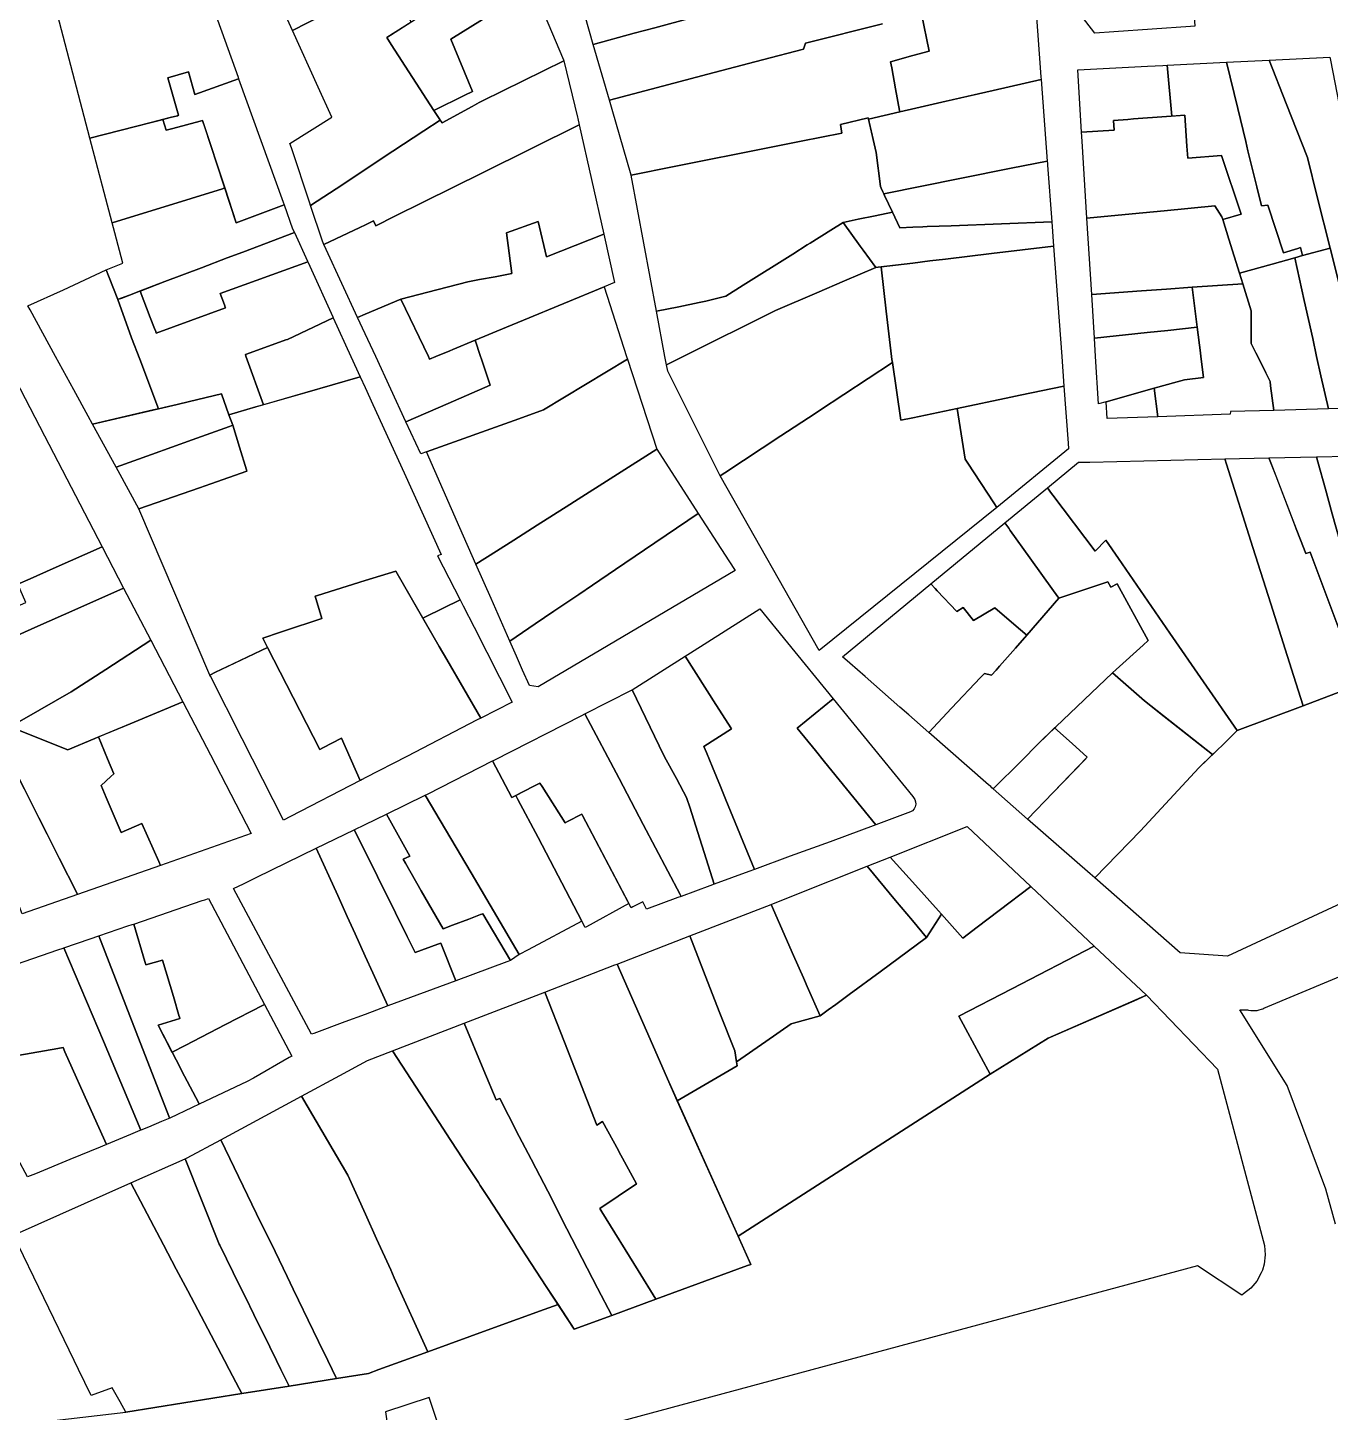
# Model space of a CAD drawing. Header units: metres. Extents: x 3 to 1027712, y 40 to 4430649.
# Drawn here: x 510350.6 to 510495.7, y 4411289 to 4411443.2 of the extents above; entities that cross this region are included whole.
import ezdxf

# ---------------------------------------------------------------- set-up
doc = ezdxf.new("R2010")
doc.units = ezdxf.units.M
doc.header["$MEASUREMENT"] = 0
doc.layers.add('A.ES.SDGC.CP.07003.cadastralparcel — CadastralParcel', color=1, linetype='Continuous')

msp = doc.modelspace()

# ---------------------------------------------------------------- linework, layer by layer
at = {"layer": 'A.ES.SDGC.CP.07003.cadastralparcel — CadastralParcel', "color": 7, "linetype": 'Continuous', "flags": 128}
for points in [[(510479.9, 4411451.56), (510480.25, 4411447.27), (510480.52, 4411443.88), (510480.57, 4411443.31), (510480.09, 4411443.28), (510471.53, 4411442.69), (510469.42, 4411442.54), (510467.06, 4411445.62), (510465.54, 4411469.03), (510466.04, 4411469.02), (510474.91, 4411468.68), (510475.46, 4411468.66), (510475.77, 4411461.74), (510475.79, 4411461.36), (510474.9, 4411461.24), (510474.97, 4411457.44), (510476.12, 4411457.44), (510476.38, 4411457.44), (510478.12, 4411457.45), (510478.52, 4411451.6), (510478.53, 4411451.47), (510479.9, 4411451.56)], [(510358.35, 4411452.82), (510358.21, 4411453.3), (510362.53, 4411454.55), (510362.67, 4411454.07), (510367.57, 4411455.5), (510373.99, 4411437.65), (510374.05, 4411437.48), (510369.19, 4411435.72), (510368.45, 4411438.25), (510366.16, 4411437.58), (510367.36, 4411433.42), (510367.24, 4411433.35), (510366.42, 4411433.14), (510364.3, 4411432.6), (510362.57, 4411432.16), (510357.49, 4411430.86), (510352.2, 4411451.04), (510358.35, 4411452.82)], [(510377.02, 4411453.02), (510381.8, 4411454.44), (510382.83, 4411452.58), (510383.74, 4411450.94), (510384.18, 4411450.16), (510384.39, 4411449.77), (510385.48, 4411447.81), (510382.73, 4411446.09), (510383.47, 4411444.58), (510380.07, 4411442.84), (510375.65, 4411452.61), (510377.02, 4411453.02)], [(510417.22, 4411448.64), (510424.19, 4411450.81), (510423.43, 4411453.07), (510427.07, 4411454.08), (510427.53, 4411452.41), (510428.02, 4411452.59), (510430.47, 4411453.46), (510431.62, 4411453.87), (510432.58, 4411446.42), (510432.21, 4411446.32), (510430.46, 4411445.85), (510429.24, 4411445.52), (510429.02, 4411445.46), (510425.8, 4411444.59), (510424.63, 4411444.28), (510420.41, 4411443.14), (510418.12, 4411442.53), (510413.56, 4411441.3), (510412.16, 4411446.16), (510411.88, 4411446.68), (510411.64, 4411447.1), (510416.64, 4411448.48), (510417.22, 4411448.64)], [(510391.06, 4411441.29), (510390.55, 4411442.08), (510393.75, 4411444.09), (510398.09, 4411446.79), (510398.68, 4411447.14), (510399.24, 4411447.45), (510398.93, 4411447.76), (510397.83, 4411448.87), (510400.66, 4411450.57), (510403.81, 4411452.45), (510406.86, 4411447.6), (510400.15, 4411443.41), (510397.7, 4411441.88), (510400.1, 4411436.05), (510399.24, 4411435.63), (510395.78, 4411433.93), (510391.06, 4411441.29)], [(510396.4, 4411433.05), (510396.52, 4411432.87), (510394.68, 4411431.66), (510391.23, 4411429.39), (510389.15, 4411428.02), (510385.65, 4411425.71), (510382.07, 4411423.35), (510381.98, 4411423.62), (510379.93, 4411429.79), (510379.77, 4411430.27), (510384.43, 4411433.2), (510382.93, 4411436.53), (510380.07, 4411442.84), (510383.47, 4411444.58), (510388.4, 4411447.32), (510390.59, 4411448.54), (510390.72, 4411448.31), (510393.26, 4411443.78), (510390.55, 4411442.08), (510391.06, 4411441.29), (510395.78, 4411433.93), (510396.4, 4411433.05)], [(510406.86, 4411447.6), (510410.23, 4411439.59), (510410.26, 4411439.46), (510401.23, 4411435.02), (510400.86, 4411434.84), (510400.05, 4411434.39), (510396.74, 4411432.56), (510396.4, 4411433.05), (510395.78, 4411433.93), (510399.24, 4411435.63), (510400.1, 4411436.05), (510397.7, 4411441.88), (510400.15, 4411443.41), (510406.86, 4411447.6)], [(510383.56, 4411419.01), (510383.39, 4411419.37), (510382.07, 4411423.35), (510385.65, 4411425.71), (510389.15, 4411428.02), (510391.23, 4411429.39), (510394.68, 4411431.66), (510396.52, 4411432.87), (510396.74, 4411432.56), (510400.05, 4411434.39), (510400.86, 4411434.84), (510401.23, 4411435.02), (510410.26, 4411439.46), (510411.8, 4411433.19), (510411.83, 4411433.05), (510411.99, 4411432.34), (510401.31, 4411427.05), (510394.59, 4411423.72), (510391.45, 4411422.17), (510389.33, 4411421.11), (510389.07, 4411421.64), (510388.2, 4411421.21), (510387.57, 4411420.91), (510383.56, 4411419.01)], [(510477.99, 4411433.3), (510477.47, 4411438.98), (510484.08, 4411439.31), (510485.34, 4411434.15), (510486.24, 4411430.47), (510486.49, 4411429.44), (510487.47, 4411425.45), (510487.99, 4411423.31), (510488.7, 4411423.39), (510490.44, 4411418.07), (510492.05, 4411418.58), (510492.34, 4411418.67), (510492.57, 4411417.77), (510491.7, 4411417.53), (510489.18, 4411416.83), (510485.54, 4411415.83), (510484.35, 4411419.61), (510483.67, 4411421.79), (510485.74, 4411422.4), (510483.55, 4411428.91), (510479.79, 4411428.63), (510479.69, 4411429.96), (510479.44, 4411433.41), (510477.99, 4411433.3)], [(510484.08, 4411439.31), (510488.86, 4411439.55), (510490.76, 4411434.7), (510493.11, 4411428.71), (510494.21, 4411424.33), (510495.64, 4411418.62), (510492.57, 4411417.77), (510492.34, 4411418.67), (510492.05, 4411418.58), (510490.44, 4411418.07), (510488.7, 4411423.39), (510487.99, 4411423.31), (510487.47, 4411425.45), (510486.49, 4411429.44), (510486.24, 4411430.47), (510485.34, 4411434.15), (510484.08, 4411439.31)], [(510488.86, 4411439.55), (510495.61, 4411439.89), (510495.68, 4411439.54), (510497.56, 4411429.79), (510497.86, 4411428.22), (510498.28, 4411426.07), (510498.65, 4411424.17), (510499.39, 4411420.32), (510501.92, 4411421.46), (510502.81, 4411417.39), (510503.47, 4411414.37), (510503.89, 4411412.43), (510505.17, 4411406.55), (510505.63, 4411404.42), (510506.38, 4411400.99), (510500.85, 4411400.84), (510499.24, 4411405.86), (510499.02, 4411406.55), (510497.38, 4411411.67), (510495.64, 4411418.62), (510494.21, 4411424.33), (510493.11, 4411428.71), (510490.76, 4411434.7), (510488.86, 4411439.55)], [(510374.05, 4411437.48), (510379, 4411423.74), (510379.11, 4411423.43), (510373.78, 4411421.41), (510370.24, 4411432.18), (510370.11, 4411432.59), (510370.02, 4411432.84), (510369.75, 4411432.76), (510366.72, 4411431.93), (510365.98, 4411431.73), (510365.59, 4411432.92), (510366.42, 4411433.14), (510367.24, 4411433.35), (510367.36, 4411433.42), (510366.16, 4411437.58), (510368.45, 4411438.25), (510369.19, 4411435.72), (510374.05, 4411437.48)], [(510477.01, 4411438.96), (510477.47, 4411438.98), (510477.99, 4411433.3), (510477.43, 4411433.26), (510473.74, 4411432.99), (510473.1, 4411432.94), (510471.52, 4411432.82), (510471.6, 4411431.74), (510467.96, 4411431.51), (510467.52, 4411438.48), (510475.28, 4411438.87), (510477.01, 4411438.96)], [(510463.45, 4411437.39), (510464.13, 4411428.3), (510460.1, 4411427.5), (510454.39, 4411426.36), (510445.91, 4411424.67), (510445.62, 4411425.3), (510445.54, 4411425.46), (510445.06, 4411429.25), (510444.22, 4411432.98), (510447.7, 4411433.78), (510449.49, 4411434.19), (510452.88, 4411434.96), (510458.12, 4411436.17), (510463.45, 4411437.39)], [(510444.19, 4411433.11), (510445.06, 4411429.25), (510445.54, 4411425.46), (510445.62, 4411425.3), (510446, 4411424.48), (510446.88, 4411422.63), (510444.95, 4411422.22), (510443.08, 4411421.83), (510441.38, 4411421.47), (510440.02, 4411420.62), (510437.7, 4411419.16), (510437.39, 4411418.96), (510435.78, 4411417.95), (510430.27, 4411414.48), (510428.31, 4411413.25), (510426.08, 4411412.72), (510425.35, 4411412.54), (510423.09, 4411412.08), (510420.6, 4411411.58), (510417.77, 4411426.75), (510422.58, 4411427.71), (510427.2, 4411428.63), (510428.75, 4411428.94), (510436.72, 4411430.53), (510441.23, 4411431.43), (510441.09, 4411432.37), (510444.19, 4411433.11)], [(510471.6, 4411431.74), (510471.52, 4411432.82), (510473.1, 4411432.94), (510473.74, 4411432.99), (510477.43, 4411433.26), (510479.44, 4411433.41), (510479.69, 4411429.96), (510479.79, 4411428.63), (510483.55, 4411428.91), (510485.74, 4411422.4), (510483.67, 4411421.79), (510483.58, 4411422.08), (510482.78, 4411423.32), (510477.15, 4411422.78), (510473.58, 4411422.44), (510468.55, 4411421.96), (510468.02, 4411430.52), (510467.96, 4411431.51), (510471.6, 4411431.74)], [(510365.21, 4411432.83), (510365.59, 4411432.92), (510365.98, 4411431.73), (510366.72, 4411431.93), (510369.75, 4411432.76), (510370.02, 4411432.84), (510370.11, 4411432.59), (510372.5, 4411425.31), (510372.24, 4411425.23), (510368.75, 4411424.15), (510359.97, 4411421.42), (510357.49, 4411430.86), (510362.57, 4411432.16), (510364.3, 4411432.6), (510365.21, 4411432.83)], [(510388.2, 4411421.21), (510389.07, 4411421.64), (510389.33, 4411421.11), (510391.45, 4411422.17), (510394.59, 4411423.72), (510401.31, 4411427.05), (510411.99, 4411432.34), (510414.73, 4411420.15), (510408.36, 4411417.63), (510407.42, 4411421.56), (510403.88, 4411420.31), (510404.5, 4411415.79), (510402.61, 4411415.43), (510400.89, 4411415.11), (510399.58, 4411414.86), (510395.12, 4411413.7), (510392.13, 4411412.93), (510388.15, 4411411.24), (510387.31, 4411410.89), (510383.81, 4411418.46), (510383.56, 4411419.01), (510387.57, 4411420.91), (510388.2, 4411421.21)], [(510445.91, 4411424.67), (510454.39, 4411426.36), (510460.1, 4411427.5), (510464.13, 4411428.3), (510464.15, 4411428.03), (510464.16, 4411427.84), (510464.63, 4411421.54), (510453.42, 4411421.1), (510450.75, 4411421), (510450.27, 4411420.98), (510449.14, 4411420.94), (510447.71, 4411420.88), (510446.88, 4411422.63), (510446, 4411424.48), (510445.91, 4411424.67)], [(510372.24, 4411425.23), (510372.5, 4411425.31), (510373.78, 4411421.41), (510379.11, 4411423.43), (510380.07, 4411420.77), (510380.27, 4411420.34), (510374.53, 4411418.17), (510372.78, 4411417.51), (510369.93, 4411416.43), (510365.84, 4411414.88), (510362.82, 4411413.73), (510362.21, 4411413.5), (510360.66, 4411412.91), (510360.61, 4411412.89), (510359.62, 4411415.34), (510359.54, 4411415.52), (510359.28, 4411416.18), (510361.16, 4411416.93), (510360.26, 4411420.33), (510359.97, 4411421.42), (510368.75, 4411424.15), (510372.24, 4411425.23)], [(510446.88, 4411422.63), (510447.71, 4411420.88), (510449.14, 4411420.94), (510450.27, 4411420.98), (510450.75, 4411421), (510453.42, 4411421.1), (510464.63, 4411421.54), (510464.83, 4411418.83), (510457.92, 4411418), (510452.78, 4411417.39), (510451.05, 4411417.18), (510449.14, 4411416.95), (510445.31, 4411416.49), (510445.03, 4411416.46), (510443.61, 4411418.4), (510443.3, 4411418.83), (510441.38, 4411421.47), (510443.08, 4411421.83), (510444.95, 4411422.22), (510446.88, 4411422.63)], [(510473.58, 4411422.44), (510477.15, 4411422.78), (510482.78, 4411423.32), (510483.58, 4411422.08), (510483.67, 4411421.79), (510484.35, 4411419.61), (510485.54, 4411415.83), (510485.91, 4411414.65), (510480.27, 4411414.25), (510477.42, 4411414.04), (510474.64, 4411413.85), (510469.08, 4411413.45), (510468.55, 4411421.96), (510473.58, 4411422.44)], [(510414.73, 4411420.15), (510415.93, 4411414.79), (510414.76, 4411414.3), (510405.78, 4411410.59), (510405.16, 4411410.33), (510403.89, 4411409.81), (510400.4, 4411408.36), (510397.9, 4411407.32), (510397.57, 4411407.18), (510396.03, 4411406.55), (510395.33, 4411406.26), (510395.19, 4411406.55), (510392.13, 4411412.93), (510395.12, 4411413.7), (510399.58, 4411414.86), (510400.89, 4411415.11), (510402.61, 4411415.43), (510404.5, 4411415.79), (510403.88, 4411420.31), (510407.42, 4411421.56), (510408.36, 4411417.63), (510414.73, 4411420.15)], [(510440.02, 4411420.62), (510441.38, 4411421.47), (510443.3, 4411418.83), (510443.61, 4411418.4), (510445.03, 4411416.46), (510443.3, 4411415.72), (510441.55, 4411414.97), (510438.45, 4411413.64), (510433.84, 4411411.67), (510423.57, 4411406.55), (510423.42, 4411406.48), (510421.71, 4411405.62), (510421.54, 4411406.55), (510420.6, 4411411.58), (510423.09, 4411412.08), (510425.35, 4411412.54), (510426.08, 4411412.72), (510428.31, 4411413.25), (510430.27, 4411414.48), (510435.78, 4411417.95), (510437.39, 4411418.96), (510437.7, 4411419.16), (510440.02, 4411420.62)], [(510381.72, 4411417.16), (510381.75, 4411417.09), (510372.01, 4411413.57), (510372.18, 4411413.09), (510372.46, 4411412.29), (510372.57, 4411412.03), (510372.6, 4411411.97), (510364.87, 4411409.13), (510364.81, 4411409.31), (510364.67, 4411409.66), (510364.21, 4411410.87), (510363.09, 4411413.83), (510365.84, 4411414.88), (510369.93, 4411416.43), (510372.78, 4411417.51), (510374.53, 4411418.17), (510380.27, 4411420.34), (510381.72, 4411417.16)], [(510446.2, 4411411.6), (510445.61, 4411416.52), (510449.14, 4411416.95), (510451.05, 4411417.18), (510452.78, 4411417.39), (510457.92, 4411418), (510464.83, 4411418.83), (510465.74, 4411406.55), (510465.99, 4411403.24), (510461.12, 4411402.22), (510460.08, 4411402), (510454.1, 4411400.75), (510449.14, 4411399.71), (510447.83, 4411399.44), (510446.88, 4411405.89), (510446.83, 4411406.2), (510446.78, 4411406.55), (510446.2, 4411411.6)], [(510492.57, 4411417.77), (510495.64, 4411418.62), (510497.38, 4411411.67), (510499.02, 4411406.55), (510499.24, 4411405.86), (510500.85, 4411400.84), (510495.44, 4411400.7), (510494.62, 4411404.37), (510494.14, 4411406.55), (510493.7, 4411408.54), (510492.75, 4411412.79), (510491.7, 4411417.53), (510492.57, 4411417.77)], [(510365.12, 4411400.72), (510364.57, 4411400.59), (510357.79, 4411399.01), (510357.3, 4411399.9), (510355.69, 4411402.84), (510353.66, 4411406.55), (510350.84, 4411411.72), (510350.56, 4411412.2), (510354.53, 4411413.97), (510359.28, 4411416.18), (510359.54, 4411415.52), (510359.62, 4411415.34), (510360.61, 4411412.89), (510362.13, 4411408.63), (510363.03, 4411406.23), (510365.12, 4411400.72)], [(510381.75, 4411417.09), (510381.97, 4411416.61), (510384.54, 4411410.97), (510384.59, 4411410.86), (510379.48, 4411408.44), (510379.32, 4411408.38), (510376.97, 4411407.53), (510374.81, 4411406.76), (510374.87, 4411406.58), (510376.81, 4411401.17), (510375.96, 4411400.93), (510372.97, 4411400.06), (510372.15, 4411402.37), (510368.58, 4411401.53), (510367.21, 4411401.21), (510365.74, 4411400.87), (510365.47, 4411400.8), (510365.12, 4411400.72), (510363.03, 4411406.23), (510362.13, 4411408.63), (510360.61, 4411412.89), (510360.66, 4411412.91), (510361.04, 4411413.05), (510362.21, 4411413.5), (510362.82, 4411413.73), (510363.09, 4411413.83), (510364.21, 4411410.87), (510364.67, 4411409.66), (510364.81, 4411409.31), (510364.87, 4411409.13), (510372.6, 4411411.97), (510372.57, 4411412.03), (510372.46, 4411412.29), (510372.18, 4411413.09), (510372.01, 4411413.57), (510381.75, 4411417.09)], [(510445.31, 4411416.49), (510445.61, 4411416.52), (510446.2, 4411411.6), (510446.78, 4411406.55), (510446.83, 4411406.2), (510446.88, 4411405.89), (510438.77, 4411400.54), (510438.27, 4411400.21), (510434.44, 4411397.69), (510428.21, 4411393.59), (510427.7, 4411393.25), (510421.85, 4411404.89), (510421.71, 4411405.62), (510423.42, 4411406.48), (510423.57, 4411406.55), (510433.84, 4411411.67), (510438.45, 4411413.64), (510441.55, 4411414.97), (510443.3, 4411415.72), (510445.03, 4411416.46), (510445.31, 4411416.49)], [(510489.18, 4411416.83), (510491.7, 4411417.53), (510492.75, 4411412.79), (510493.7, 4411408.54), (510494.14, 4411406.55), (510494.62, 4411404.37), (510495.44, 4411400.7), (510489.36, 4411400.54), (510489.01, 4411403.26), (510488.95, 4411403.77), (510488.48, 4411404.72), (510487.57, 4411406.55), (510487.38, 4411406.94), (510487, 4411407.7), (510486.86, 4411407.98), (510486.86, 4411411.61), (510485.91, 4411414.65), (510485.54, 4411415.83), (510489.18, 4411416.83)], [(510485.91, 4411414.65), (510486.86, 4411411.61), (510486.86, 4411407.98), (510487, 4411407.7), (510487.38, 4411406.94), (510487.57, 4411406.55), (510488.48, 4411404.72), (510488.95, 4411403.77), (510489.01, 4411403.26), (510489.36, 4411400.54), (510484.53, 4411400.41), (510484.49, 4411400.11), (510476.46, 4411399.84), (510476.05, 4411403.01), (510478.59, 4411403.72), (510479.43, 4411403.96), (510481.53, 4411404.2), (510481.24, 4411406.55), (510481.19, 4411406.95), (510480.83, 4411409.8), (510480.27, 4411414.25), (510485.91, 4411414.65)], [(510414.76, 4411414.3), (510417.27, 4411406.55), (510417.37, 4411406.23), (510408.01, 4411400.59), (510405.28, 4411399.61), (510394.98, 4411395.93), (510394.34, 4411395.7), (510392.68, 4411399.28), (510397.4, 4411401.32), (510402.08, 4411403.34), (510401.11, 4411406.24), (510401.01, 4411406.55), (510400.4, 4411408.36), (510403.89, 4411409.81), (510405.16, 4411410.33), (510405.78, 4411410.59), (510414.76, 4411414.3)], [(510480.27, 4411414.25), (510480.83, 4411409.8), (510477.56, 4411409.45), (510475.24, 4411409.21), (510469.38, 4411408.6), (510469.08, 4411413.45), (510474.64, 4411413.85), (510477.42, 4411414.04), (510480.27, 4411414.25)], [(510387.31, 4411410.89), (510388.15, 4411411.24), (510392.13, 4411412.93), (510395.19, 4411406.55), (510395.33, 4411406.26), (510396.03, 4411406.55), (510397.57, 4411407.18), (510397.9, 4411407.32), (510400.4, 4411408.36), (510401.01, 4411406.55), (510401.11, 4411406.24), (510402.08, 4411403.34), (510397.4, 4411401.32), (510392.68, 4411399.28), (510389.32, 4411406.55), (510388.15, 4411409.08), (510387.31, 4411410.89)], [(510376.97, 4411407.53), (510379.32, 4411408.38), (510379.48, 4411408.44), (510384.59, 4411410.86), (510386.56, 4411406.55), (510387.59, 4411404.29), (510381.43, 4411402.51), (510376.81, 4411401.17), (510374.87, 4411406.58), (510374.81, 4411406.76), (510376.97, 4411407.53)], [(510480.83, 4411409.8), (510481.19, 4411406.95), (510481.24, 4411406.55), (510481.53, 4411404.2), (510479.43, 4411403.96), (510478.59, 4411403.72), (510476.05, 4411403.01), (510470.7, 4411401.5), (510469.84, 4411401.26), (510469.51, 4411406.55), (510469.38, 4411408.6), (510475.24, 4411409.21), (510477.56, 4411409.45), (510480.83, 4411409.8)], [(510417.37, 4411406.23), (510420.62, 4411396.23), (510411.47, 4411390.4), (510410.95, 4411390.07), (510407.31, 4411387.75), (510406.27, 4411387.09), (510404.69, 4411386.08), (510402.77, 4411384.86), (510400.49, 4411383.41), (510398.71, 4411387.45), (510394.98, 4411395.93), (510405.28, 4411399.61), (510408.01, 4411400.59), (510417.37, 4411406.23)], [(510438.27, 4411400.21), (510438.77, 4411400.54), (510446.88, 4411405.89), (510447.83, 4411399.44), (510449.14, 4411399.71), (510454.1, 4411400.75), (510454.99, 4411395.1), (510455.28, 4411394.66), (510458.17, 4411390.24), (510458.52, 4411389.72), (510438.73, 4411373.8), (510427.7, 4411393.25), (510428.21, 4411393.59), (510434.44, 4411397.69), (510438.27, 4411400.21)], [(510373.4, 4411398.88), (510372.97, 4411400.06), (510375.96, 4411400.93), (510381.43, 4411402.51), (510387.59, 4411404.29), (510388.15, 4411403.07), (510389.01, 4411401.19), (510392.48, 4411393.58), (510396.63, 4411384.49), (510396.22, 4411384.36), (510398.72, 4411379.45), (510394.85, 4411377.54), (510394.58, 4411377.4), (510391.55, 4411382.63), (510390.71, 4411382.37), (510388.15, 4411381.58), (510382.84, 4411379.93), (510382.56, 4411379.84), (510383.33, 4411377.37), (510379.06, 4411375.95), (510378.71, 4411375.83), (510376.74, 4411375.18), (510377.27, 4411374.14), (510372.66, 4411371.93), (510371.47, 4411371.37), (510370.86, 4411371.07), (510362.93, 4411389.59), (510369.68, 4411391.92), (510370.94, 4411392.36), (510374.97, 4411393.76), (510374.91, 4411393.92), (510374.15, 4411396.44), (510373.4, 4411398.88)], [(510368.58, 4411401.53), (510372.15, 4411402.37), (510372.97, 4411400.06), (510373.4, 4411398.88), (510373.03, 4411398.76), (510368.87, 4411397.26), (510364.33, 4411395.62), (510360.41, 4411394.21), (510357.79, 4411399.01), (510367.21, 4411401.21), (510368.58, 4411401.53)], [(510466.46, 4411396.89), (510466.5, 4411396.27), (510458.52, 4411389.72), (510458.17, 4411390.24), (510455.28, 4411394.66), (510454.99, 4411395.1), (510454.1, 4411400.75), (510460.08, 4411402), (510461.12, 4411402.22), (510465.99, 4411403.24), (510466.46, 4411396.89)], [(510476.05, 4411403.01), (510476.46, 4411399.84), (510470.82, 4411399.64), (510470.7, 4411401.5), (510476.05, 4411403.01)], [(510373.03, 4411398.76), (510373.4, 4411398.88), (510374.15, 4411396.44), (510374.91, 4411393.92), (510374.97, 4411393.76), (510370.94, 4411392.36), (510369.68, 4411391.92), (510362.93, 4411389.59), (510360.64, 4411393.8), (510360.41, 4411394.21), (510364.33, 4411395.62), (510368.87, 4411397.26), (510373.03, 4411398.76)], [(510411.47, 4411390.4), (510420.62, 4411396.23), (510425.26, 4411389.06), (510419.26, 4411385), (510416.05, 4411382.83), (510413.46, 4411381.07), (510411.94, 4411380.04), (510409.18, 4411378.18), (510407.08, 4411376.76), (510404.26, 4411374.85), (510402.17, 4411379.6), (510400.49, 4411383.41), (510402.77, 4411384.86), (510404.69, 4411386.08), (510406.27, 4411387.09), (510407.31, 4411387.75), (510410.95, 4411390.07), (510411.47, 4411390.4)], [(510468.89, 4411394.79), (510483.92, 4411395.13), (510484.1, 4411394.56), (510487.04, 4411385.27), (510489.02, 4411379.01), (510491.55, 4411371.02), (510492.62, 4411367.65), (510485.29, 4411364.89), (510477.8, 4411375.74), (510472.06, 4411384.06), (510470.65, 4411386.1), (510469.46, 4411384.88), (510464.76, 4411391.1), (510464.61, 4411391.3), (510464.15, 4411391.92), (510467.6, 4411394.76), (510468.89, 4411394.79)], [(510489.04, 4411394.69), (510491.87, 4411387.34), (510492.34, 4411386.12), (510492.93, 4411384.59), (510493.43, 4411384.76), (510497.75, 4411373.17), (510498.92, 4411370.03), (510498.66, 4411369.93), (510497.79, 4411369.6), (510492.62, 4411367.65), (510491.55, 4411371.02), (510489.02, 4411379.01), (510487.04, 4411385.27), (510484.1, 4411394.56), (510483.92, 4411395.13), (510488.83, 4411395.24), (510489.04, 4411394.69)], [(510494.28, 4411394.82), (510495.13, 4411391.75), (510495.88, 4411389.02), (510496.76, 4411385.85), (510501.29, 4411375.17), (510501.69, 4411374.23), (510502.93, 4411371.29), (510501.7, 4411371.07), (510498.92, 4411370.03), (510497.75, 4411373.17), (510493.43, 4411384.76), (510492.93, 4411384.59), (510492.34, 4411386.12), (510491.87, 4411387.34), (510491.67, 4411387.88), (510489.62, 4411393.2), (510489.04, 4411394.69), (510488.83, 4411395.24), (510494.13, 4411395.36), (510494.28, 4411394.82)], [(510506.94, 4411372), (510502.93, 4411371.29), (510501.69, 4411374.23), (510501.29, 4411375.17), (510496.76, 4411385.85), (510495.88, 4411389.02), (510495.13, 4411391.75), (510494.28, 4411394.82), (510494.13, 4411395.36), (510501.01, 4411395.51), (510501.16, 4411395), (510503.14, 4411386.51), (510505.73, 4411376.45), (510506.94, 4411372)], [(510464.61, 4411391.3), (510464.76, 4411391.1), (510469.46, 4411384.88), (510470.65, 4411386.1), (510472.06, 4411384.06), (510477.8, 4411375.74), (510485.29, 4411364.89), (510483.82, 4411363.46), (510482.89, 4411362.55), (510482.53, 4411362.2), (510474.97, 4411368.18), (510471.38, 4411371.32), (510471.8, 4411371.7), (510474.81, 4411374.41), (510475.38, 4411374.93), (510471.9, 4411381.23), (510471.22, 4411380.87), (510470.86, 4411381.43), (510468.87, 4411380.77), (510465.41, 4411379.61), (510464.81, 4411380.45), (510462.18, 4411384.13), (510460, 4411387.17), (510459.84, 4411387.41), (510459.41, 4411388.01), (510464.15, 4411391.92), (510464.61, 4411391.3)], [(510428.67, 4411383.79), (510429.35, 4411382.71), (510407.41, 4411369.74), (510406.44, 4411369.91), (510405.69, 4411371.62), (510405, 4411373.17), (510404.26, 4411374.85), (510407.08, 4411376.76), (510409.18, 4411378.18), (510411.94, 4411380.04), (510413.46, 4411381.07), (510416.05, 4411382.83), (510419.26, 4411385), (510425.26, 4411389.06), (510428.67, 4411383.79)], [(510459.84, 4411387.41), (510460, 4411387.17), (510462.18, 4411384.13), (510464.81, 4411380.45), (510465.41, 4411379.61), (510461.84, 4411375.49), (510460.93, 4411376.27), (510458.28, 4411378.54), (510455.93, 4411377.15), (510454.75, 4411378.59), (510454.07, 4411378.15), (510451.88, 4411380.46), (510451.64, 4411380.72), (510451.17, 4411381.22), (510459.41, 4411388.01), (510459.84, 4411387.41)], [(510353.41, 4411382.93), (510358.85, 4411385.34), (510361.24, 4411380.75), (510355.8, 4411378.33), (510351.7, 4411376.5), (510347.62, 4411374.69), (510345.81, 4411373.88), (510345.35, 4411373.68), (510344.69, 4411376.66), (510350.36, 4411379.16), (510349.46, 4411381.19), (510350.83, 4411381.79), (510353.41, 4411382.93)], [(510382.56, 4411379.84), (510382.84, 4411379.93), (510388.15, 4411381.58), (510390.71, 4411382.37), (510391.55, 4411382.63), (510396.4, 4411374.26), (510397.26, 4411372.78), (510401.03, 4411366.26), (510400.64, 4411366.06), (510392.78, 4411362), (510388.15, 4411359.61), (510387.82, 4411359.44), (510387.64, 4411359.34), (510387.6, 4411359.33), (510385.5, 4411364.02), (510383.44, 4411362.97), (510383.08, 4411362.78), (510379.39, 4411370), (510377.97, 4411372.77), (510377.27, 4411374.14), (510376.74, 4411375.18), (510378.71, 4411375.83), (510379.06, 4411375.95), (510383.33, 4411377.37), (510382.56, 4411379.84)], [(510347.99, 4411367.14), (510342.9, 4411365.46), (510342.66, 4411366.1), (510340.58, 4411371.56), (510341.21, 4411371.84), (510342.98, 4411372.63), (510345.35, 4411373.68), (510345.81, 4411373.88), (510347.62, 4411374.69), (510351.7, 4411376.5), (510355.8, 4411378.33), (510361.24, 4411380.75), (510364.26, 4411374.95), (510359.26, 4411371.7), (510355.4, 4411369.19), (510355.39, 4411369.18), (510351.91, 4411367.19), (510348.59, 4411365.29), (510347.99, 4411367.14)], [(510442.12, 4411372.39), (510441.32, 4411373.1), (510451.17, 4411381.22), (510451.64, 4411380.72), (510451.88, 4411380.46), (510454.07, 4411378.15), (510454.75, 4411378.59), (510455.93, 4411377.15), (510458.28, 4411378.54), (510460.93, 4411376.27), (510461.84, 4411375.49), (510460.58, 4411374.06), (510458.82, 4411372.07), (510458.43, 4411371.62), (510457.93, 4411371.06), (510457.12, 4411371.23), (510456.71, 4411370.8), (510453.48, 4411367.37), (510450.93, 4411364.67), (510448.7, 4411366.63), (510447.72, 4411367.48), (510443.84, 4411370.89), (510442.12, 4411372.39)], [(510471.38, 4411371.32), (510465.08, 4411365.3), (510463.11, 4411363.42), (510461.27, 4411361.52), (510458.12, 4411358.39), (510457.97, 4411358.51), (510457.83, 4411358.64), (510457.58, 4411358.85), (510450.93, 4411364.67), (510453.48, 4411367.37), (510456.71, 4411370.8), (510457.12, 4411371.23), (510457.93, 4411371.06), (510458.43, 4411371.62), (510458.82, 4411372.07), (510460.58, 4411374.06), (510461.84, 4411375.49), (510465.41, 4411379.61), (510468.87, 4411380.77), (510470.86, 4411381.43), (510471.22, 4411380.87), (510471.9, 4411381.23), (510475.38, 4411374.93), (510474.81, 4411374.41), (510471.8, 4411371.7), (510471.38, 4411371.32)], [(510394.85, 4411377.54), (510398.72, 4411379.45), (510399.07, 4411378.76), (510400.28, 4411376.38), (510404.51, 4411368.06), (510401.03, 4411366.26), (510397.26, 4411372.78), (510396.4, 4411374.26), (510394.58, 4411377.4), (510394.85, 4411377.54)], [(510424.38, 4411373.53), (510432.12, 4411378.44), (510435.2, 4411374.65), (510440.27, 4411368.43), (510436.26, 4411365.16), (510438.3, 4411362.65), (510439.31, 4411361.4), (510445.02, 4411354.39), (510439.93, 4411352.51), (510435.49, 4411350.88), (510431.5, 4411349.42), (510428.33, 4411357.16), (510427.72, 4411358.64), (510426.84, 4411360.79), (510426.17, 4411362.43), (510425.89, 4411363.12), (510428.94, 4411365.06), (510427.2, 4411367.8), (510423.8, 4411373.16), (510424.38, 4411373.53)], [(510364.26, 4411374.95), (510367.82, 4411368.1), (510361.96, 4411365.65), (510358.02, 4411364), (510355.04, 4411362.75), (510348.59, 4411365.29), (510351.91, 4411367.19), (510355.39, 4411369.18), (510355.4, 4411369.19), (510359.26, 4411371.7), (510364.26, 4411374.95)], [(510371.47, 4411371.37), (510377.27, 4411374.14), (510377.97, 4411372.77), (510379.39, 4411370), (510383.08, 4411362.78), (510383.44, 4411362.97), (510385.5, 4411364.02), (510387.6, 4411359.33), (510379.82, 4411355.31), (510379.06, 4411354.92), (510374.44, 4411363.98), (510370.91, 4411370.95), (510370.86, 4411371.07), (510371.47, 4411371.37)], [(510431.5, 4411349.42), (510430.88, 4411349.19), (510427.01, 4411347.76), (510424.3, 4411356.35), (510423.99, 4411357.31), (510423.97, 4411357.36), (510422.82, 4411359.55), (510421.49, 4411361.97), (510420.89, 4411363.19), (510420.38, 4411364.25), (510417.88, 4411369.41), (510423.8, 4411373.16), (510427.2, 4411367.8), (510428.94, 4411365.06), (510425.89, 4411363.12), (510426.17, 4411362.43), (510426.84, 4411360.79), (510427.72, 4411358.64), (510428.33, 4411357.16), (510431.5, 4411349.42)], [(510468.57, 4411361.92), (510466.89, 4411363.43), (510464.95, 4411365.17), (510465.08, 4411365.3), (510471.38, 4411371.32), (510474.97, 4411368.18), (510477.16, 4411366.45), (510482.53, 4411362.2), (510481.02, 4411360.72), (510474.52, 4411353.73), (510469.43, 4411348.47), (510468.91, 4411348.92), (510461.94, 4411355.03), (510464.8, 4411358), (510468.57, 4411361.92)], [(510421.49, 4411361.97), (510422.82, 4411359.55), (510423.97, 4411357.36), (510423.99, 4411357.31), (510424.3, 4411356.35), (510427.01, 4411347.76), (510426.53, 4411347.59), (510423.36, 4411346.42), (510423.25, 4411346.62), (510419.13, 4411354.42), (510416.43, 4411359.53), (510412.63, 4411366.73), (510417.88, 4411369.41), (510420.38, 4411364.25), (510420.89, 4411363.19), (510421.49, 4411361.97)], [(510436.26, 4411365.16), (510440.27, 4411368.43), (510449.14, 4411357.54), (510449.24, 4411357.42), (510449.39, 4411357.19), (510449.47, 4411356.93), (510449.48, 4411356.67), (510449.43, 4411356.4), (510449.3, 4411356.16), (510449.13, 4411355.96), (510448.9, 4411355.82), (510445.02, 4411354.39), (510439.31, 4411361.4), (510438.3, 4411362.65), (510436.26, 4411365.16)], [(510485.29, 4411364.89), (510492.62, 4411367.65), (510497.79, 4411369.6), (510498.61, 4411367.75), (510499.3, 4411366.19), (510499.72, 4411365.24), (510504.34, 4411354.79), (510506.41, 4411350.09), (510484.19, 4411339.77), (510478.93, 4411340.14), (510469.43, 4411348.47), (510474.52, 4411353.73), (510481.02, 4411360.72), (510482.89, 4411362.55), (510483.82, 4411363.46), (510485.29, 4411364.89)], [(510356.03, 4411346.8), (510356.11, 4411346.62), (510349.95, 4411344.46), (510348.22, 4411348.97), (510349.05, 4411349.28), (510347.31, 4411353.83), (510346.15, 4411356.92), (510345.1, 4411359.67), (510343.74, 4411363.25), (510342.9, 4411365.46), (510347.99, 4411367.14), (510348.59, 4411365.29), (510347.07, 4411364.54), (510348.84, 4411361.03), (510350.2, 4411358.35), (510351.8, 4411355.17), (510352.72, 4411353.36), (510354.07, 4411350.68), (510356.03, 4411346.8)], [(510358.73, 4411358.76), (510359.82, 4411359.77), (510360.15, 4411360.07), (510359.45, 4411361.74), (510358.43, 4411364.17), (510361.96, 4411365.65), (510367.82, 4411368.1), (510370.9, 4411362.18), (510375.46, 4411353.42), (510365.33, 4411349.86), (510365.16, 4411350.31), (510363.27, 4411354.54), (510360.97, 4411353.52), (510359.3, 4411357.42), (510358.73, 4411358.76)], [(510412.28, 4411366.56), (510412.63, 4411366.73), (510416.43, 4411359.53), (510419.13, 4411354.42), (510423.25, 4411346.62), (510423.36, 4411346.42), (510422.97, 4411346.28), (510419.47, 4411344.99), (510419.06, 4411345.82), (510418.92, 4411345.74), (510417.98, 4411345.24), (510417.79, 4411345.14), (510412.37, 4411355.44), (510412.3, 4411355.56), (510410.68, 4411354.75), (510410.42, 4411354.62), (510407.86, 4411358.64), (510407.6, 4411359.04), (510406.93, 4411358.69), (510404.65, 4411357.51), (510404.49, 4411357.42), (510402.34, 4411361.5), (510402.5, 4411361.59), (510412.28, 4411366.56)], [(510358.73, 4411358.76), (510359.3, 4411357.42), (510360.97, 4411353.52), (510363.27, 4411354.54), (510365.16, 4411350.31), (510365.33, 4411349.86), (510356.11, 4411346.62), (510356.03, 4411346.8), (510354.07, 4411350.68), (510352.72, 4411353.36), (510351.8, 4411355.17), (510350.2, 4411358.35), (510348.84, 4411361.03), (510347.07, 4411364.54), (510348.59, 4411365.29), (510355.04, 4411362.75), (510358.02, 4411364), (510358.43, 4411364.17), (510359.45, 4411361.74), (510360.15, 4411360.07), (510359.82, 4411359.77), (510358.73, 4411358.76)], [(510468.26, 4411361.6), (510464.8, 4411358), (510461.94, 4411355.03), (510458.12, 4411358.39), (510461.27, 4411361.52), (510463.11, 4411363.42), (510464.95, 4411365.17), (510466.89, 4411363.43), (510468.57, 4411361.92), (510468.26, 4411361.6)], [(510412.29, 4411343.66), (510406.31, 4411340.48), (510405.3, 4411339.94), (510399.94, 4411349.04), (510394.84, 4411357.69), (510395.15, 4411357.85), (510402.34, 4411361.5), (510404.49, 4411357.42), (510404.65, 4411357.51), (510404.94, 4411357.66), (510405.17, 4411357.22), (510407.4, 4411352.98), (510412.29, 4411343.66)], [(510412.8, 4411343.04), (510412.65, 4411342.96), (510412.29, 4411343.66), (510407.4, 4411352.98), (510405.17, 4411357.22), (510404.94, 4411357.66), (510406.93, 4411358.69), (510407.6, 4411359.04), (510407.86, 4411358.64), (510410.42, 4411354.62), (510410.68, 4411354.75), (510412.3, 4411355.56), (510412.37, 4411355.44), (510417.53, 4411345.63), (510412.8, 4411343.04)], [(510404.33, 4411339.28), (510401.24, 4411344.46), (510401.01, 4411344.39), (510399.69, 4411343.89), (510397.89, 4411343.2), (510396.83, 4411342.8), (510394.8, 4411346.33), (510394.4, 4411347.04), (510392.64, 4411350.11), (510392.39, 4411350.55), (510393.11, 4411350.91), (510390.52, 4411355.59), (510394.84, 4411357.69), (510399.94, 4411349.04), (510405.3, 4411339.94), (510404.33, 4411339.28)], [(510401.01, 4411344.39), (510401.24, 4411344.46), (510404.33, 4411339.28), (510403.92, 4411339.13), (510398.26, 4411337.03), (510396.56, 4411341.22), (510396.23, 4411341.1), (510393.72, 4411340.16), (510392.83, 4411341.96), (510391.52, 4411344.6), (510389.52, 4411348.62), (510388.15, 4411351.41), (510386.94, 4411353.84), (510388.15, 4411354.43), (510390.52, 4411355.59), (510393.11, 4411350.91), (510392.39, 4411350.55), (510392.64, 4411350.11), (510394.4, 4411347.04), (510394.8, 4411346.33), (510396.83, 4411342.8), (510397.89, 4411343.2), (510399.69, 4411343.89), (510401.01, 4411344.39)], [(510382.7, 4411351.77), (510386.94, 4411353.84), (510388.15, 4411351.41), (510389.52, 4411348.62), (510391.52, 4411344.6), (510392.83, 4411341.96), (510393.72, 4411340.16), (510396.23, 4411341.1), (510396.56, 4411341.22), (510398.26, 4411337.03), (510390.67, 4411334.21), (510389.17, 4411337.51), (510388.99, 4411337.92), (510388.15, 4411339.76), (510387.03, 4411342.23), (510386.15, 4411344.17), (510385.09, 4411346.51), (510382.7, 4411351.77)], [(510446.63, 4411350.78), (510455.19, 4411354.19), (510462.29, 4411347.52), (510458.78, 4411344.86), (510456.32, 4411342.99), (510454.73, 4411341.78), (510452.33, 4411344.45), (510452.02, 4411344.79), (510449.44, 4411347.65), (510446.63, 4411350.78)], [(510374.6, 4411347.82), (510376.09, 4411348.55), (510382.7, 4411351.77), (510385.09, 4411346.51), (510386.15, 4411344.17), (510387.03, 4411342.23), (510388.15, 4411339.76), (510388.99, 4411337.92), (510389.17, 4411337.51), (510390.67, 4411334.21), (510388.15, 4411333.27), (510385.89, 4411332.43), (510382.43, 4411331.15), (510382.18, 4411331.06), (510373.48, 4411347.28), (510374.6, 4411347.82)], [(510450.68, 4411341.85), (510445.5, 4411338.03), (510442.06, 4411335.49), (510440.56, 4411334.38), (510439.74, 4411333.77), (510438.83, 4411333.1), (510437.39, 4411336.39), (510437.08, 4411337.09), (510436.97, 4411337.35), (510435.87, 4411339.85), (510433.39, 4411345.51), (510435.87, 4411346.5), (510444.08, 4411349.77), (510447.24, 4411345.97), (510449.12, 4411343.72), (510450.68, 4411341.85)], [(510447.24, 4411345.97), (510444.08, 4411349.77), (510446.63, 4411350.78), (510449.44, 4411347.65), (510452.02, 4411344.79), (510452.33, 4411344.45), (510450.68, 4411341.85), (510449.12, 4411343.72), (510447.24, 4411345.97)], [(510429.7, 4411308.58), (510422.9, 4411323.66), (510429.58, 4411327.53), (510429.5, 4411328), (510432.77, 4411330.26), (510435.62, 4411332.22), (510435.87, 4411332.29), (510438.83, 4411333.1), (510439.74, 4411333.77), (510440.56, 4411334.38), (510442.06, 4411335.49), (510445.5, 4411338.03), (510450.68, 4411341.85), (510452.33, 4411344.45), (510454.73, 4411341.78), (510456.32, 4411342.99), (510458.78, 4411344.86), (510462.29, 4411347.52), (510469.37, 4411340.86), (510460.18, 4411336.13), (510454.28, 4411333.09), (510457.76, 4411326.61), (510429.7, 4411308.58)], [(510365.56, 4411339.32), (510363.71, 4411338.78), (510363.66, 4411338.95), (510363.59, 4411339.18), (510362.38, 4411343.34), (510369.99, 4411345.94), (510370.28, 4411346.04), (510370.68, 4411346.17), (510376.92, 4411334.37), (510376.79, 4411334.31), (510372.59, 4411332.14), (510368.1, 4411329.82), (510366.64, 4411329.07), (510366.59, 4411329.18), (510365.08, 4411332.07), (510367.51, 4411332.8), (510367.46, 4411332.99), (510367.44, 4411333.05), (510366.78, 4411335.26), (510365.56, 4411339.32)], [(510424.32, 4411342.01), (510433.39, 4411345.51), (510435.87, 4411339.85), (510436.97, 4411337.35), (510437.08, 4411337.09), (510437.39, 4411336.39), (510438.83, 4411333.1), (510435.87, 4411332.29), (510435.62, 4411332.22), (510432.77, 4411330.26), (510429.5, 4411328), (510429.31, 4411329.2), (510427.66, 4411333.41), (510426.3, 4411336.93), (510424.32, 4411342.01)], [(510367.46, 4411332.99), (510367.51, 4411332.8), (510365.08, 4411332.07), (510367.09, 4411328.22), (510368.03, 4411326.41), (510369.58, 4411323.45), (510369.67, 4411323.27), (510368.89, 4411322.91), (510366.37, 4411321.73), (510366.36, 4411321.75), (510364.65, 4411326.14), (510362.65, 4411331.29), (510358.47, 4411342.01), (510361.72, 4411343.12), (510362.18, 4411343.27), (510362.38, 4411343.34), (510363.59, 4411339.18), (510363.66, 4411338.95), (510363.71, 4411338.78), (510365.56, 4411339.32), (510366.78, 4411335.26), (510367.44, 4411333.05), (510367.46, 4411332.99)], [(510429.31, 4411329.2), (510429.5, 4411328), (510429.58, 4411327.53), (510422.9, 4411323.66), (510421.81, 4411326.08), (510419.88, 4411330.51), (510416.23, 4411338.88), (510424.32, 4411342.01), (510426.3, 4411336.93), (510427.66, 4411333.41), (510429.31, 4411329.2)], [(510354.49, 4411340.64), (510354.59, 4411340.68), (510358.98, 4411330.28), (510363.16, 4411320.37), (510363.05, 4411320.33), (510361.99, 4411319.89), (510359.32, 4411318.78), (510357.62, 4411322.58), (510354.7, 4411329.11), (510354.49, 4411329.59), (510353.91, 4411329.46), (510349.44, 4411328.68), (510346.48, 4411337.91), (510353.92, 4411340.45), (510354.49, 4411340.64)], [(510366.36, 4411321.75), (510366.37, 4411321.73), (510365.84, 4411321.48), (510365.47, 4411321.33), (510364.02, 4411320.73), (510363.16, 4411320.37), (510358.98, 4411330.28), (510354.59, 4411340.68), (510357.51, 4411341.68), (510358.47, 4411342.01), (510362.65, 4411331.29), (510364.65, 4411326.14), (510366.36, 4411321.75)], [(510457.76, 4411326.61), (510455.76, 4411330.34), (510454.28, 4411333.09), (510460.18, 4411336.13), (510469.37, 4411340.86), (510475.19, 4411335.4), (510464.23, 4411330.63), (510457.76, 4411326.61)], [(510346.02, 4411337.75), (510346.48, 4411337.91), (510349.44, 4411328.68), (510353.91, 4411329.46), (510354.49, 4411329.59), (510354.7, 4411329.11), (510357.62, 4411322.58), (510359.32, 4411318.78), (510358.88, 4411318.6), (510358.62, 4411318.49), (510355.26, 4411317.11), (510351.41, 4411315.53), (510350.55, 4411315.17), (510349.46, 4411317.19), (510345.88, 4411322.77), (510345.53, 4411323.31), (510344.34, 4411327.77), (510343.89, 4411327.84), (510342.92, 4411332.16), (510343.32, 4411332.25), (510343.68, 4411332.24), (510342.77, 4411336.64), (510346.02, 4411337.75)], [(510421.81, 4411326.08), (510431.12, 4411305.44), (510430.72, 4411305.3), (510420.51, 4411301.55), (510418.54, 4411304.75), (510414.52, 4411311.29), (510414.29, 4411311.66), (510418.39, 4411314.42), (510416.83, 4411317.25), (510416.45, 4411317.94), (510416.36, 4411318.1), (510414.58, 4411321.33), (510413.97, 4411320.95), (510410.34, 4411330.18), (510408.15, 4411335.76), (510415.97, 4411338.78), (510416.23, 4411338.88), (510419.88, 4411330.51), (510421.81, 4411326.08)], [(510376.79, 4411334.31), (510376.92, 4411334.37), (510379.96, 4411328.62), (510379.69, 4411328.47), (510375.69, 4411326.17), (510375.02, 4411325.79), (510369.67, 4411323.27), (510369.58, 4411323.45), (510368.03, 4411326.41), (510367.09, 4411328.22), (510366.64, 4411329.07), (510368.1, 4411329.82), (510372.59, 4411332.14), (510376.79, 4411334.31)], [(510399.17, 4411332.29), (510408.15, 4411335.76), (510410.34, 4411330.18), (510413.97, 4411320.95), (510414.58, 4411321.33), (510416.36, 4411318.1), (510416.45, 4411317.94), (510416.83, 4411317.25), (510418.39, 4411314.42), (510414.29, 4411311.66), (510414.52, 4411311.29), (510418.54, 4411304.75), (510420.51, 4411301.55), (510415.61, 4411299.75), (510414.04, 4411302.79), (510410.63, 4411309.4), (510408.48, 4411313.57), (510407.15, 4411316.15), (510406.63, 4411317.15), (510405.32, 4411319.69), (510404.13, 4411322), (510403.14, 4411323.92), (510402.73, 4411323.77), (510401.37, 4411327.02), (510399.17, 4411332.29)], [(510391.18, 4411329.21), (510399.17, 4411332.29), (510401.37, 4411327.02), (510402.73, 4411323.77), (510403.14, 4411323.92), (510404.13, 4411322), (510405.32, 4411319.69), (510406.63, 4411317.15), (510407.15, 4411316.15), (510408.48, 4411313.57), (510410.63, 4411309.4), (510414.04, 4411302.79), (510415.61, 4411299.75), (510411.43, 4411298.22), (510408.32, 4411302.99), (510406.65, 4411305.55), (510401.85, 4411312.89), (510400.97, 4411314.23), (510400.76, 4411314.55), (510399.59, 4411316.34), (510399.22, 4411316.91), (510398.48, 4411318.04), (510397.63, 4411319.34), (510396.4, 4411321.22), (510391.18, 4411329.21)], [(510408.09, 4411300.42), (510402.13, 4411298.25), (510395.14, 4411295.7), (510391.38, 4411303.95), (510390.99, 4411304.82), (510389.42, 4411308.28), (510388.18, 4411311.02), (510386.2, 4411315.37), (510381.05, 4411324.17), (510385.34, 4411326.48), (510388.39, 4411328.13), (510391.18, 4411329.21), (510396.4, 4411321.22), (510397.63, 4411319.34), (510398.48, 4411318.04), (510399.22, 4411316.91), (510399.59, 4411316.34), (510400.76, 4411314.55), (510400.97, 4411314.23), (510401.85, 4411312.89), (510406.65, 4411305.55), (510408.32, 4411302.99), (510409.64, 4411300.96), (510408.09, 4411300.42)], [(510388.5, 4411293.28), (510384.97, 4411292.72), (510384.89, 4411292.87), (510384.48, 4411293.71), (510383.99, 4411294.72), (510382.96, 4411296.85), (510381.8, 4411299.24), (510380.73, 4411301.45), (510380.13, 4411302.69), (510379.46, 4411304.07), (510377.66, 4411307.79), (510376.54, 4411310.08), (510372.07, 4411319.32), (510381.05, 4411324.17), (510386.2, 4411315.37), (510388.18, 4411311.02), (510389.42, 4411308.28), (510390.99, 4411304.82), (510391.38, 4411303.95), (510395.14, 4411295.7), (510392.45, 4411294.72), (510389.68, 4411293.71), (510388.5, 4411293.28)], [(510384.89, 4411292.87), (510384.97, 4411292.72), (510379.67, 4411291.87), (510379.48, 4411292.25), (510378.76, 4411293.71), (510378.26, 4411294.72), (510377.51, 4411296.24), (510375.74, 4411299.85), (510374.8, 4411301.77), (510374.12, 4411303.14), (510373.43, 4411304.54), (510371.94, 4411307.56), (510371.89, 4411307.67), (510368.1, 4411317.2), (510368.32, 4411317.3), (510372.07, 4411319.32), (510376.54, 4411310.08), (510377.66, 4411307.79), (510379.46, 4411304.07), (510380.13, 4411302.69), (510380.73, 4411301.45), (510381.8, 4411299.24), (510382.96, 4411296.85), (510383.99, 4411294.72), (510384.48, 4411293.71), (510384.89, 4411292.87)], [(510379.48, 4411292.25), (510379.67, 4411291.87), (510374.41, 4411291.04), (510374.1, 4411291.63), (510373, 4411293.71), (510372.47, 4411294.72), (510368.38, 4411302.49), (510367.1, 4411304.91), (510365.67, 4411307.63), (510362.04, 4411314.51), (510368.1, 4411317.2), (510371.89, 4411307.67), (510371.94, 4411307.56), (510373.43, 4411304.54), (510374.12, 4411303.14), (510374.8, 4411301.77), (510375.74, 4411299.85), (510377.51, 4411296.24), (510378.26, 4411294.72), (510378.76, 4411293.71), (510379.48, 4411292.25)], [(510374.1, 4411291.63), (510374.41, 4411291.04), (510361.5, 4411288.98), (510360.86, 4411290.12), (510359.97, 4411291.7), (510357.61, 4411290.85), (510356.22, 4411293.71), (510355.73, 4411294.72), (510348.96, 4411308.69), (510362.04, 4411314.51), (510365.67, 4411307.63), (510367.1, 4411304.91), (510368.38, 4411302.49), (510372.47, 4411294.72), (510373, 4411293.71), (510374.1, 4411291.63)]]:
    msp.add_lwpolyline(points, close=True, dxfattribs=at)
for points in [[(510462.67, 4411447.95), (510463.43, 4411437.69), (510463.45, 4411437.39), (510458.12, 4411436.17), (510453.55, 4411435.11), (510452.88, 4411434.96), (510449.49, 4411434.19), (510447.7, 4411433.78), (510447.67, 4411433.94), (510447.23, 4411436.36), (510446.81, 4411438.67), (510446.68, 4411439.36), (510449.14, 4411440.05), (510450.96, 4411440.56), (510450.11, 4411444.7)], [(510445.77, 4411443.6), (510437.21, 4411441.45), (510436.98, 4411440.78), (510432.41, 4411439.57), (510427.01, 4411438.15), (510426.32, 4411437.97), (510419.99, 4411436.3), (510415.36, 4411435.09), (510413.56, 4411441.3), (510418.12, 4411442.53), (510420.41, 4411443.14), (510424.63, 4411444.28)], [(510450.11, 4411444.7), (510450.96, 4411440.56), (510449.14, 4411440.05), (510446.68, 4411439.36), (510446.81, 4411438.67), (510447.23, 4411436.36), (510447.67, 4411433.94), (510447.67, 4411433.94), (510447.7, 4411433.78), (510444.22, 4411432.98), (510444.19, 4411433.11), (510441.09, 4411432.37), (510441.23, 4411431.43), (510436.72, 4411430.53), (510428.75, 4411428.94), (510427.2, 4411428.63), (510422.58, 4411427.71), (510417.77, 4411426.75), (510415.66, 4411434.05), (510415.36, 4411435.09), (510419.99, 4411436.3), (510426.32, 4411437.97), (510432.41, 4411439.57), (510436.98, 4411440.78), (510437.21, 4411441.45), (510445.77, 4411443.6)], [(510347.55, 4411407.08), (510352.43, 4411397.69), (510358.85, 4411385.34), (510353.41, 4411382.93), (510350.83, 4411381.79), (510349.46, 4411381.19)], [(510496.24, 4411309.91), (510495.15, 4411313.82), (510490.85, 4411325.34), (510485.58, 4411333.79), (510486.19, 4411333.79), (510486.44, 4411333.79), (510486.55, 4411333.76), (510486.79, 4411333.71), (510487.03, 4411333.69), (510487.27, 4411333.69), (510487.51, 4411333.72), (510487.75, 4411333.77), (510487.98, 4411333.85), (510488.13, 4411333.91), (510488.27, 4411333.98), (510503.99, 4411340.52)], [(510342.29, 4411286.75), (510361.5, 4411288.98), (510374.41, 4411291.04), (510379.67, 4411291.87), (510384.97, 4411292.72), (510388.5, 4411293.28), (510389.68, 4411293.71), (510392.45, 4411294.72), (510395.14, 4411295.7), (510402.13, 4411298.25), (510408.09, 4411300.42), (510408.09, 4411300.42), (510409.64, 4411300.96), (510411.43, 4411298.22), (510415.61, 4411299.75), (510420.51, 4411301.55), (510430.72, 4411305.3), (510431.12, 4411305.44), (510429.7, 4411308.58), (510457.76, 4411326.61), (510464.23, 4411330.63), (510473.81, 4411334.8), (510475.19, 4411335.4), (510483.08, 4411327.18), (510488.32, 4411307.52), (510488.4, 4411306.49), (510488.28, 4411305.47), (510488.09, 4411304.78), (510487.97, 4411304.48), (510487.47, 4411303.58), (510486.81, 4411302.79), (510486, 4411302.14), (510485.8, 4411302.02), (510480.87, 4411305.26), (510397.82, 4411282.9), (510395.29, 4411290.6), (510390.42, 4411289), (510391.21, 4411283.63)]]:
    msp.add_lwpolyline(points, dxfattribs=at)

doc.saveas('drawing.dxf')
